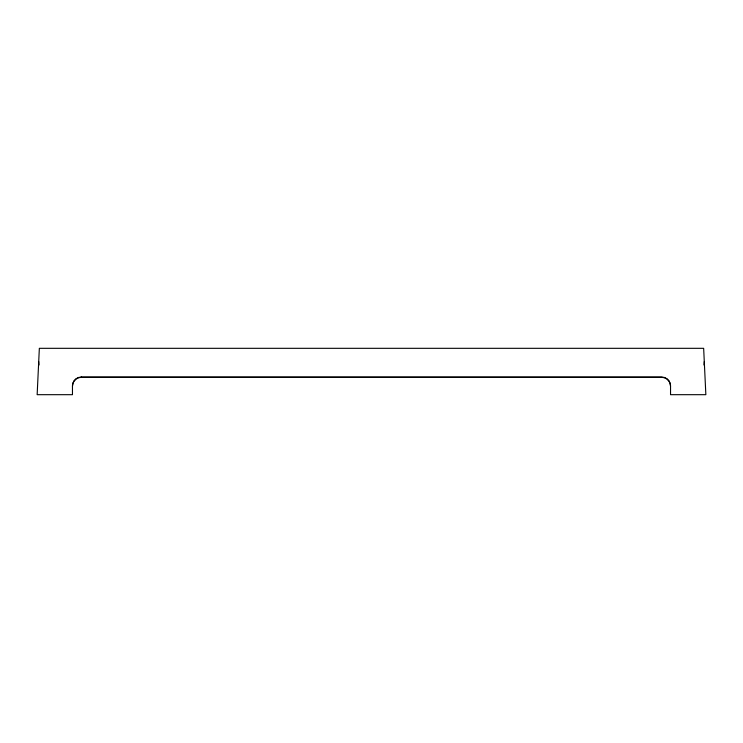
<?xml version="1.0" encoding="UTF-8"?>
<svg xmlns="http://www.w3.org/2000/svg" width="743" height="743" viewBox="0 0 743 743"><rect width="100%" height="100%" fill="white"/><g stroke="black" fill="none" stroke-linecap="round" stroke-linejoin="round"><path stroke-width="1.11" d="M703.992 365.008L704.29 361.581M81.284 377.045L661.716 377.045A8.823 8.814 0 0 1 670.539 385.868L670.539 394.682L705.85 394.682L703.658 348.318L39.342 348.318L37.15 394.682L72.461 394.682L72.461 385.868A8.823 8.814 0 0 1 81.284 377.045L81.284 377.323A8.832 8.832 0 0 0 72.461 386.156M81.284 377.323L661.716 377.323A8.832 8.832 0 0 1 670.539 386.156M38.71 361.581L39.008 365.008"/></g></svg>
